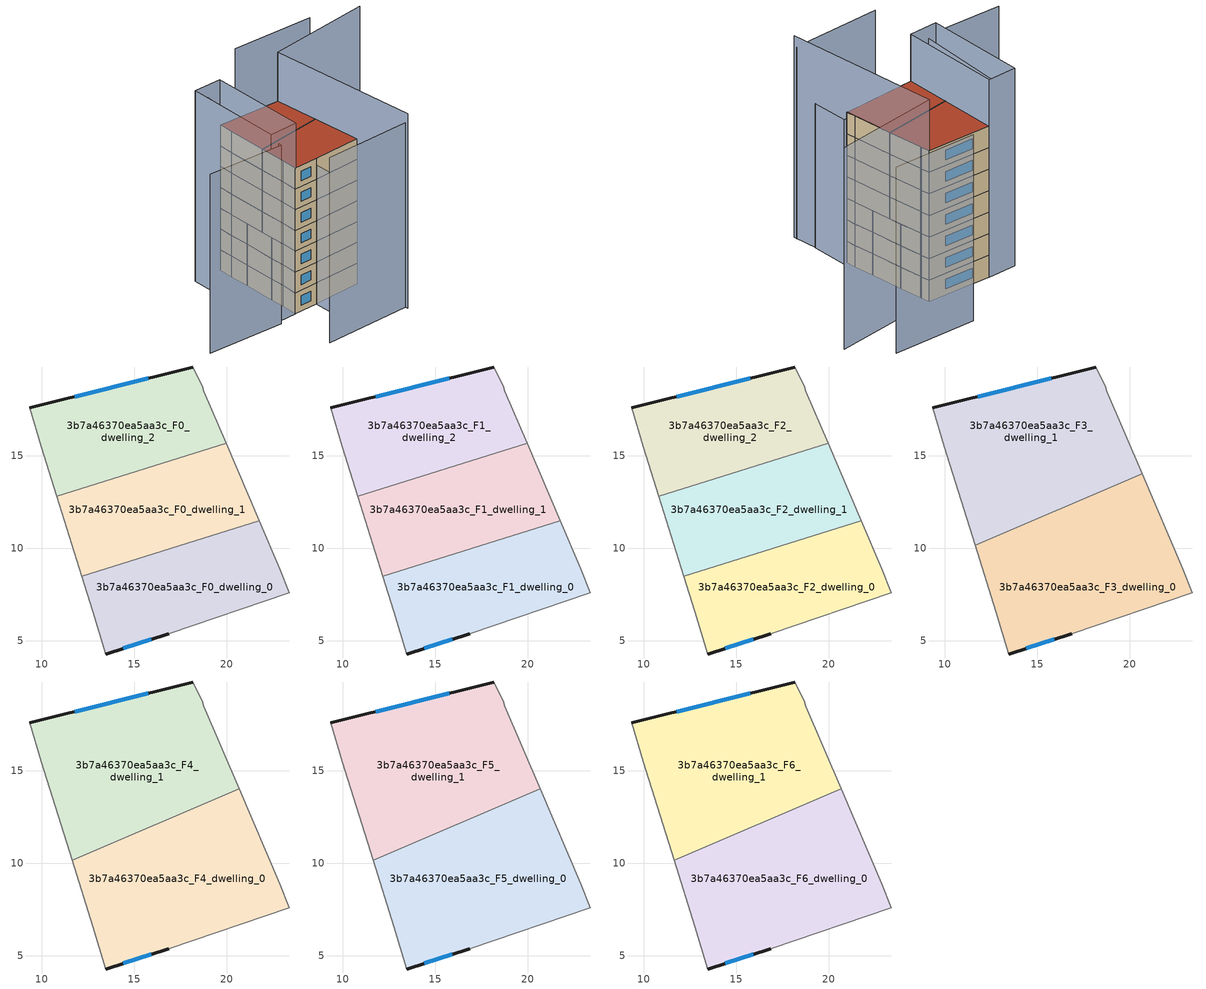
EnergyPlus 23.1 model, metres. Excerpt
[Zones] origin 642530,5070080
3b7a46370ea5aa3c_F0_dwelling_0
 floor ground (EU_floor_Construction): 21.76,11.5 22.87,8.89 23.37,7.59 16.86,5.39 13.46,4.29 12.76,6.59 12.16,8.5 z0
 wall outside (EU_wall_Construction): 13.46,4.29 16.86,5.39 z0:3
 wall adiabatic (EU_wall_Construction): 12.16,8.5 12.76,6.59 13.46,4.29 / 16.86,5.39 23.37,7.59 22.87,8.89 21.76,11.5 z0:3
 wall to 3b7a46370ea5aa3c_F0_dwelling_1 (EU_wall_Construction): 21.76,11.5 12.16,8.5 z0:3
 window (EU_Window_Construction): 14.4,4.59 15.93,5.09 z0.83:2.17
3b7a46370ea5aa3c_F0_dwelling_1
 floor ground (EU_floor_Construction): 19.97,15.67 21.76,11.5 12.16,8.5 10.81,12.81 z0
 wall to 3b7a46370ea5aa3c_F0_dwelling_2 (EU_wall_Construction): 19.97,15.67 10.81,12.81 z0:3
 wall adiabatic (EU_wall_Construction): 21.76,11.5 19.97,15.67 / 10.81,12.81 12.16,8.5 z0:3
3b7a46370ea5aa3c_F0_dwelling_2
 floor ground (EU_floor_Construction): 18.67,18.8 18.77,18.5 19.97,15.67 10.81,12.81 9.96,15.5 9.36,17.6 18.17,19.8 z0
 wall outside (EU_wall_Construction): 18.17,19.8 9.36,17.6 z0:3
 wall adiabatic (EU_wall_Construction): 9.36,17.6 9.96,15.5 10.81,12.81 / 19.97,15.67 18.77,18.5 18.67,18.8 18.17,19.8 z0:3
 window (EU_Window_Construction): 15.74,19.19 11.78,18.2 z0.83:2.17
3b7a46370ea5aa3c_F1_dwelling_0
 floor to 3b7a46370ea5aa3c_F0_dwelling_0 (EU_floor_Construction): 21.76,11.5 22.87,8.89 23.37,7.59 16.86,5.39 13.46,4.29 12.76,6.59 12.16,8.5 z3
 wall outside (EU_wall_Construction): 13.46,4.29 16.86,5.39 z3:6
 wall adiabatic (EU_wall_Construction): 12.16,8.5 12.76,6.59 13.46,4.29 / 16.86,5.39 23.37,7.59 22.87,8.89 21.76,11.5 z3:6
 wall to 3b7a46370ea5aa3c_F1_dwelling_1 (EU_wall_Construction): 21.76,11.5 12.16,8.5 z3:6
 window (EU_Window_Construction): 14.4,4.59 15.93,5.09 z3.83:5.17
3b7a46370ea5aa3c_F1_dwelling_1
 floor to 3b7a46370ea5aa3c_F0_dwelling_1 (EU_floor_Construction): 19.97,15.67 21.76,11.5 12.16,8.5 10.81,12.81 z3
 wall to 3b7a46370ea5aa3c_F1_dwelling_2 (EU_wall_Construction): 19.97,15.67 10.81,12.81 z3:6
 wall adiabatic (EU_wall_Construction): 21.76,11.5 19.97,15.67 / 10.81,12.81 12.16,8.5 z3:6
3b7a46370ea5aa3c_F1_dwelling_2
 floor to 3b7a46370ea5aa3c_F0_dwelling_2 (EU_floor_Construction): 18.67,18.8 18.77,18.5 19.97,15.67 10.81,12.81 9.96,15.5 9.36,17.6 18.17,19.8 z3
 wall outside (EU_wall_Construction): 18.17,19.8 9.36,17.6 z3:6
 wall adiabatic (EU_wall_Construction): 9.36,17.6 9.96,15.5 10.81,12.81 / 19.97,15.67 18.77,18.5 18.67,18.8 18.17,19.8 z3:6
 window (EU_Window_Construction): 15.74,19.19 11.78,18.2 z3.83:5.17
3b7a46370ea5aa3c_F2_dwelling_0
 floor to 3b7a46370ea5aa3c_F1_dwelling_0 (EU_floor_Construction): 21.76,11.5 22.87,8.89 23.37,7.59 16.86,5.39 13.46,4.29 12.76,6.59 12.16,8.5 z6
 wall outside (EU_wall_Construction): 13.46,4.29 16.86,5.39 z6:9
 wall adiabatic (EU_wall_Construction): 12.16,8.5 12.76,6.59 13.46,4.29 / 16.86,5.39 23.37,7.59 22.87,8.89 21.76,11.5 z6:9
 wall to 3b7a46370ea5aa3c_F2_dwelling_1 (EU_wall_Construction): 21.76,11.5 12.16,8.5 z6:9
 window (EU_Window_Construction): 14.4,4.59 15.93,5.09 z6.83:8.17
3b7a46370ea5aa3c_F2_dwelling_1
 floor to 3b7a46370ea5aa3c_F1_dwelling_1 (EU_floor_Construction): 19.97,15.67 21.76,11.5 12.16,8.5 10.81,12.81 z6
 wall to 3b7a46370ea5aa3c_F2_dwelling_2 (EU_wall_Construction): 19.97,15.67 10.81,12.81 z6:9
 wall adiabatic (EU_wall_Construction): 21.76,11.5 19.97,15.67 / 10.81,12.81 12.16,8.5 z6:9
3b7a46370ea5aa3c_F2_dwelling_2
 floor to 3b7a46370ea5aa3c_F1_dwelling_2 (EU_floor_Construction): 18.67,18.8 18.77,18.5 19.97,15.67 10.81,12.81 9.96,15.5 9.36,17.6 18.17,19.8 z6
 wall outside (EU_wall_Construction): 18.17,19.8 9.36,17.6 z6:9
 wall adiabatic (EU_wall_Construction): 9.36,17.6 9.96,15.5 10.81,12.81 / 19.97,15.67 18.77,18.5 18.67,18.8 18.17,19.8 z6:9
 window (EU_Window_Construction): 15.74,19.19 11.78,18.2 z6.83:8.17
3b7a46370ea5aa3c_F3_dwelling_0
 floor to 3b7a46370ea5aa3c_F2_dwelling_0 (EU_floor_Construction): 21.76,11.5 22.87,8.89 23.37,7.59 16.86,5.39 13.46,4.29 12.76,6.59 12.16,8.5 z9
 floor to 3b7a46370ea5aa3c_F2_dwelling_1 (EU_floor_Construction): 20.68,14.02 21.76,11.5 12.16,8.5 11.64,10.15 z9
 wall outside (EU_wall_Construction): 13.46,4.29 16.86,5.39 z9:12
 wall adiabatic (EU_wall_Construction): 11.64,10.15 12.76,6.59 13.46,4.29 / 16.86,5.39 23.37,7.59 22.87,8.89 20.68,14.02 z9:12
 wall to 3b7a46370ea5aa3c_F3_dwelling_1 (EU_wall_Construction): 20.68,14.02 11.64,10.15 z9:12
 window (EU_Window_Construction): 14.4,4.59 15.93,5.09 z9.83:11.17
3b7a46370ea5aa3c_F3_dwelling_1
 floor to 3b7a46370ea5aa3c_F2_dwelling_1 (EU_floor_Construction): 19.97,15.67 20.68,14.02 11.64,10.15 10.81,12.81 z9
 floor to 3b7a46370ea5aa3c_F2_dwelling_2 (EU_floor_Construction): 18.67,18.8 18.77,18.5 19.97,15.67 10.81,12.81 9.96,15.5 9.36,17.6 18.17,19.8 z9
 wall outside (EU_wall_Construction): 18.17,19.8 9.36,17.6 z9:12
 wall adiabatic (EU_wall_Construction): 9.36,17.6 9.96,15.5 11.64,10.15 / 20.68,14.02 18.77,18.5 18.67,18.8 18.17,19.8 z9:12
 window (EU_Window_Construction): 15.74,19.19 11.78,18.2 z9.83:11.17
3b7a46370ea5aa3c_F4_dwelling_0
 floor to 3b7a46370ea5aa3c_F3_dwelling_0 (EU_floor_Construction): 20.68,14.02 22.87,8.89 23.37,7.59 16.86,5.39 13.46,4.29 12.76,6.59 11.64,10.15 z12
 wall outside (EU_wall_Construction): 13.46,4.29 16.86,5.39 z12:15
 wall adiabatic (EU_wall_Construction): 11.64,10.15 12.76,6.59 13.46,4.29 / 16.86,5.39 23.37,7.59 22.87,8.89 20.68,14.02 z12:15
 wall to 3b7a46370ea5aa3c_F4_dwelling_1 (EU_wall_Construction): 20.68,14.02 11.64,10.15 z12:15
 window (EU_Window_Construction): 14.4,4.59 15.93,5.09 z12.83:14.17
3b7a46370ea5aa3c_F4_dwelling_1
 floor to 3b7a46370ea5aa3c_F3_dwelling_1 (EU_floor_Construction): 18.67,18.8 18.77,18.5 20.68,14.02 11.64,10.15 9.96,15.5 9.36,17.6 18.17,19.8 z12
 wall outside (EU_wall_Construction): 18.17,19.8 9.36,17.6 z12:15
 wall adiabatic (EU_wall_Construction): 9.36,17.6 9.96,15.5 11.64,10.15 / 20.68,14.02 18.77,18.5 18.67,18.8 18.17,19.8 z12:15
 window (EU_Window_Construction): 15.74,19.19 11.78,18.2 z12.83:14.17
3b7a46370ea5aa3c_F5_dwelling_0
 floor to 3b7a46370ea5aa3c_F4_dwelling_0 (EU_floor_Construction): 20.68,14.02 22.87,8.89 23.37,7.59 16.86,5.39 13.46,4.29 12.76,6.59 11.64,10.15 z15
 wall outside (EU_wall_Construction): 13.46,4.29 16.86,5.39 z15:18
 wall adiabatic (EU_wall_Construction): 11.64,10.15 12.76,6.59 13.46,4.29 / 16.86,5.39 23.37,7.59 22.87,8.89 20.68,14.02 z15:18
 wall to 3b7a46370ea5aa3c_F5_dwelling_1 (EU_wall_Construction): 20.68,14.02 11.64,10.15 z15:18
 window (EU_Window_Construction): 14.4,4.59 15.93,5.09 z15.83:17.17
3b7a46370ea5aa3c_F5_dwelling_1
 floor to 3b7a46370ea5aa3c_F4_dwelling_1 (EU_floor_Construction): 18.67,18.8 18.77,18.5 20.68,14.02 11.64,10.15 9.96,15.5 9.36,17.6 18.17,19.8 z15
 wall outside (EU_wall_Construction): 18.17,19.8 9.36,17.6 z15:18
 wall adiabatic (EU_wall_Construction): 9.36,17.6 9.96,15.5 11.64,10.15 / 20.68,14.02 18.77,18.5 18.67,18.8 18.17,19.8 z15:18
 window (EU_Window_Construction): 15.74,19.19 11.78,18.2 z15.83:17.17
3b7a46370ea5aa3c_F6_dwelling_0
 floor to 3b7a46370ea5aa3c_F5_dwelling_0 (EU_floor_Construction): 20.68,14.02 22.87,8.89 23.37,7.59 16.86,5.39 13.46,4.29 12.76,6.59 11.64,10.15 z18
 wall outside (EU_wall_Construction): 13.46,4.29 16.86,5.39 z18:21
 wall adiabatic (EU_wall_Construction): 11.64,10.15 12.76,6.59 13.46,4.29 / 16.86,5.39 23.37,7.59 22.87,8.89 20.68,14.02 z18:21
 wall to 3b7a46370ea5aa3c_F6_dwelling_1 (EU_wall_Construction): 20.68,14.02 11.64,10.15 z18:21
 window (EU_Window_Construction): 14.4,4.59 15.93,5.09 z18.83:20.17
 roof outside (EU_roof_Construction): 23.37,7.59 22.87,8.89 20.68,14.02 11.64,10.15 12.76,6.59 13.46,4.29 16.86,5.39 z21
3b7a46370ea5aa3c_F6_dwelling_1
 floor to 3b7a46370ea5aa3c_F5_dwelling_1 (EU_floor_Construction): 18.67,18.8 18.77,18.5 20.68,14.02 11.64,10.15 9.96,15.5 9.36,17.6 18.17,19.8 z18
 wall outside (EU_wall_Construction): 18.17,19.8 9.36,17.6 z18:21
 wall adiabatic (EU_wall_Construction): 9.36,17.6 9.96,15.5 11.64,10.15 / 20.68,14.02 18.77,18.5 18.67,18.8 18.17,19.8 z18:21
 window (EU_Window_Construction): 15.74,19.19 11.78,18.2 z18.83:20.17
 roof outside (EU_roof_Construction): 20.68,14.02 18.77,18.5 18.67,18.8 18.17,19.8 9.36,17.6 9.96,15.5 11.64,10.15 z21
shading: 14.44,-3.75 26.46,0 z0:26.7; 25.37,2.88 18.36,0.58 / 18.36,0.58 16.77,5.42 / 16.77,5.42 23.78,7.72 / 23.78,7.72 25.37,2.88 z0:20.1; 26.6,-0.33 18.17,19.8 / 18.17,19.8 31.96,25.58 z0:28.1; 26.68,28.9 15.24,26 z0:25.9; 7.35,17.12 10.91,2.88 / 10.91,2.88 0.01,0.15 z0:25.8; 9.33,17.71 13.47,4.28 / 13.47,4.28 9.61,3.09 / 9.61,3.09 5.47,16.52 / 5.47,16.52 9.33,17.71 z0:27.5
[Building]
EU S2 Campaign: North Axis=0; Terrain=City; Solar Distribution=FullExterior
[Site:Location]
Lyon-Bron: Latitude=45.75; Longitude=5; Time Zone=1; Elevation=198
[SizingPeriod:WeatherFileDays]
AnnualSizingPeriod: Begin Month=1; Begin Day of Month=1; End Month=12; End Day of Month=31; Day of Week for Start Day=Monday; Use Weather File Daylight Saving Period=No; Use Weather File Rain and Snow Indicators=No
[MATERIAL]
EU_InternalMass_Material: Roughness=MediumRough; Thickness=0.1; Conductivity=1; Density=1800; Specific Heat=900; Thermal Absorptance=0.9; Solar Absorptance=0.7; Visible Absorptance=0.7
[MATERIAL:NOMASS] Roughness=MediumRough; Thermal Absorptance=0.9; Solar Absorptance=0.7; Visible Absorptance=0.7
Name | Thermal Resistance
EU_wall_NoMass | 0.87146
EU_roof_NoMass | 0.842276
EU_floor_NoMass | 0.496999
[WINDOWMATERIAL:SIMPLEGLAZINGSYSTEM]
EU_Window_SimpleGlazing: UFactor=2.2525; Solar Heat Gain Coefficient=0.76; Visible Transmittance=0.76
[CONSTRUCTION]
EU_wall_Construction: EU_wall_NoMass
EU_roof_Construction: EU_roof_NoMass
EU_floor_Construction: EU_floor_NoMass
EU_Window_Construction: EU_Window_SimpleGlazing
EU_InternalMass_Construction: EU_InternalMass_Material
[ZONE] Type=1; Multiplier=1; Ceiling Height=autocalculate; Floor Area=autocalculate; Part of Total Floor Area=Yes
Name | Volume
3b7a46370ea5aa3c_F0_dwelling_0; 3b7a46370ea5aa3c_F1_dwelling_0; 3b7a46370ea5aa3c_F2_dwelling_0 | 133.129
3b7a46370ea5aa3c_F3_dwelling_0; 3b7a46370ea5aa3c_F4_dwelling_0; 3b7a46370ea5aa3c_F5_dwelling_0; 3b7a46370ea5aa3c_F6_dwelling_0 | 199.702
3b7a46370ea5aa3c_F0_dwelling_1; 3b7a46370ea5aa3c_F1_dwelling_1; 3b7a46370ea5aa3c_F2_dwelling_1 | 133.149
3b7a46370ea5aa3c_F3_dwelling_1; 3b7a46370ea5aa3c_F4_dwelling_1; 3b7a46370ea5aa3c_F5_dwelling_1; 3b7a46370ea5aa3c_F6_dwelling_1 | 199.705
3b7a46370ea5aa3c_F0_dwelling_2; 3b7a46370ea5aa3c_F1_dwelling_2; 3b7a46370ea5aa3c_F2_dwelling_2 | 133.118
[INTERNALMASS] Construction=EU_InternalMass_Construction
Name | Zone or ZoneList | Surface Area
3b7a46370ea5aa3c_F0_dwelling_0_EU_InternalMass | 3b7a46370ea5aa3c_F0_dwelling_0 | 44.3767
3b7a46370ea5aa3c_F0_dwelling_1_EU_InternalMass | 3b7a46370ea5aa3c_F0_dwelling_1 | 44.383
3b7a46370ea5aa3c_F0_dwelling_2_EU_InternalMass | 3b7a46370ea5aa3c_F0_dwelling_2 | 44.3728
3b7a46370ea5aa3c_F1_dwelling_0_EU_InternalMass | 3b7a46370ea5aa3c_F1_dwelling_0 | 44.3767
3b7a46370ea5aa3c_F1_dwelling_1_EU_InternalMass | 3b7a46370ea5aa3c_F1_dwelling_1 | 44.383
3b7a46370ea5aa3c_F1_dwelling_2_EU_InternalMass | 3b7a46370ea5aa3c_F1_dwelling_2 | 44.3728
3b7a46370ea5aa3c_F2_dwelling_0_EU_InternalMass | 3b7a46370ea5aa3c_F2_dwelling_0 | 44.3767
3b7a46370ea5aa3c_F2_dwelling_1_EU_InternalMass | 3b7a46370ea5aa3c_F2_dwelling_1 | 44.383
3b7a46370ea5aa3c_F2_dwelling_2_EU_InternalMass | 3b7a46370ea5aa3c_F2_dwelling_2 | 44.3728
3b7a46370ea5aa3c_F3_dwelling_0_EU_InternalMass | 3b7a46370ea5aa3c_F3_dwelling_0 | 66.568
3b7a46370ea5aa3c_F3_dwelling_1_EU_InternalMass | 3b7a46370ea5aa3c_F3_dwelling_1 | 66.5681
3b7a46370ea5aa3c_F4_dwelling_0_EU_InternalMass | 3b7a46370ea5aa3c_F4_dwelling_0 | 66.568
3b7a46370ea5aa3c_F4_dwelling_1_EU_InternalMass | 3b7a46370ea5aa3c_F4_dwelling_1 | 66.5681
3b7a46370ea5aa3c_F5_dwelling_0_EU_InternalMass | 3b7a46370ea5aa3c_F5_dwelling_0 | 66.568
3b7a46370ea5aa3c_F5_dwelling_1_EU_InternalMass | 3b7a46370ea5aa3c_F5_dwelling_1 | 66.5681
3b7a46370ea5aa3c_F6_dwelling_0_EU_InternalMass | 3b7a46370ea5aa3c_F6_dwelling_0 | 66.568
3b7a46370ea5aa3c_F6_dwelling_1_EU_InternalMass | 3b7a46370ea5aa3c_F6_dwelling_1 | 66.5681
[OTHEREQUIPMENT] Fuel Type=Electricity; Design Level Calculation Method=Watts/Area; Power per Zone Floor Area=1; Fraction Latent=0; Fraction Radiant=0; Fraction Lost=0; Carbon Dioxide Generation Rate=0; EndUse Subcategory=EU_Step8_InternalGains
Name | Zone or ZoneList or Space or SpaceList | Schedule
EU_Step8_InternalGain_3b7a46370ea5aa3c_F0_dwelling_0_f000 | 3b7a46370ea5aa3c_F0_dwelling_0 | EU_Step8_GainSchedule_3b7a46370ea5aa3c_F0_dwelling_0_f000
EU_Step8_InternalGain_3b7a46370ea5aa3c_F0_dwelling_1_f000 | 3b7a46370ea5aa3c_F0_dwelling_1 | EU_Step8_GainSchedule_3b7a46370ea5aa3c_F0_dwelling_1_f000
EU_Step8_InternalGain_3b7a46370ea5aa3c_F0_dwelling_2_f000 | 3b7a46370ea5aa3c_F0_dwelling_2 | EU_Step8_GainSchedule_3b7a46370ea5aa3c_F0_dwelling_2_f000
EU_Step8_InternalGain_3b7a46370ea5aa3c_F1_dwelling_0_f000 | 3b7a46370ea5aa3c_F1_dwelling_0 | EU_Step8_GainSchedule_3b7a46370ea5aa3c_F1_dwelling_0_f000
EU_Step8_InternalGain_3b7a46370ea5aa3c_F1_dwelling_1_f000 | 3b7a46370ea5aa3c_F1_dwelling_1 | EU_Step8_GainSchedule_3b7a46370ea5aa3c_F1_dwelling_1_f000
EU_Step8_InternalGain_3b7a46370ea5aa3c_F1_dwelling_2_f000 | 3b7a46370ea5aa3c_F1_dwelling_2 | EU_Step8_GainSchedule_3b7a46370ea5aa3c_F1_dwelling_2_f000
EU_Step8_InternalGain_3b7a46370ea5aa3c_F2_dwelling_0_f000 | 3b7a46370ea5aa3c_F2_dwelling_0 | EU_Step8_GainSchedule_3b7a46370ea5aa3c_F2_dwelling_0_f000
EU_Step8_InternalGain_3b7a46370ea5aa3c_F2_dwelling_1_f000 | 3b7a46370ea5aa3c_F2_dwelling_1 | EU_Step8_GainSchedule_3b7a46370ea5aa3c_F2_dwelling_1_f000
EU_Step8_InternalGain_3b7a46370ea5aa3c_F2_dwelling_2_f000 | 3b7a46370ea5aa3c_F2_dwelling_2 | EU_Step8_GainSchedule_3b7a46370ea5aa3c_F2_dwelling_2_f000
EU_Step8_InternalGain_3b7a46370ea5aa3c_F3_dwelling_0_f000 | 3b7a46370ea5aa3c_F3_dwelling_0 | EU_Step8_GainSchedule_3b7a46370ea5aa3c_F3_dwelling_0_f000
EU_Step8_InternalGain_3b7a46370ea5aa3c_F3_dwelling_1_f000 | 3b7a46370ea5aa3c_F3_dwelling_1 | EU_Step8_GainSchedule_3b7a46370ea5aa3c_F3_dwelling_1_f000
EU_Step8_InternalGain_3b7a46370ea5aa3c_F4_dwelling_0_f000 | 3b7a46370ea5aa3c_F4_dwelling_0 | EU_Step8_GainSchedule_3b7a46370ea5aa3c_F4_dwelling_0_f000
EU_Step8_InternalGain_3b7a46370ea5aa3c_F4_dwelling_1_f000 | 3b7a46370ea5aa3c_F4_dwelling_1 | EU_Step8_GainSchedule_3b7a46370ea5aa3c_F4_dwelling_1_f000
EU_Step8_InternalGain_3b7a46370ea5aa3c_F5_dwelling_0_f000 | 3b7a46370ea5aa3c_F5_dwelling_0 | EU_Step8_GainSchedule_3b7a46370ea5aa3c_F5_dwelling_0_f000
EU_Step8_InternalGain_3b7a46370ea5aa3c_F5_dwelling_1_f000 | 3b7a46370ea5aa3c_F5_dwelling_1 | EU_Step8_GainSchedule_3b7a46370ea5aa3c_F5_dwelling_1_f000
EU_Step8_InternalGain_3b7a46370ea5aa3c_F6_dwelling_0_f000 | 3b7a46370ea5aa3c_F6_dwelling_0 | EU_Step8_GainSchedule_3b7a46370ea5aa3c_F6_dwelling_0_f000
EU_Step8_InternalGain_3b7a46370ea5aa3c_F6_dwelling_1_f000 | 3b7a46370ea5aa3c_F6_dwelling_1 | EU_Step8_GainSchedule_3b7a46370ea5aa3c_F6_dwelling_1_f000
[ZONEVENTILATION:DESIGNFLOWRATE] Schedule=EU_AlwaysOn; Design Flow Rate Calculation Method=AirChanges/Hour; Air Changes per Hour=0.425; Ventilation Type=Natural; Fan Pressure Rise=0; Fan Total Efficiency=1; Constant Term Coefficient=1; Temperature Term Coefficient=0; Velocity Term Coefficient=0; Velocity Squared Term Coefficient=0; Minimum Indoor Temperature=-100; Maximum Indoor Temperature=100; Delta Temperature=-100; Minimum Outdoor Temperature=-100; Maximum Outdoor Temperature=100; Maximum Wind Speed=40
Name | Zone or ZoneList or Space or SpaceList
EU_ConstantAir_3b7a46370ea5aa3c_F0_dwelling_0 | 3b7a46370ea5aa3c_F0_dwelling_0
EU_ConstantAir_3b7a46370ea5aa3c_F0_dwelling_1 | 3b7a46370ea5aa3c_F0_dwelling_1
EU_ConstantAir_3b7a46370ea5aa3c_F0_dwelling_2 | 3b7a46370ea5aa3c_F0_dwelling_2
EU_ConstantAir_3b7a46370ea5aa3c_F1_dwelling_0 | 3b7a46370ea5aa3c_F1_dwelling_0
EU_ConstantAir_3b7a46370ea5aa3c_F1_dwelling_1 | 3b7a46370ea5aa3c_F1_dwelling_1
EU_ConstantAir_3b7a46370ea5aa3c_F1_dwelling_2 | 3b7a46370ea5aa3c_F1_dwelling_2
EU_ConstantAir_3b7a46370ea5aa3c_F2_dwelling_0 | 3b7a46370ea5aa3c_F2_dwelling_0
EU_ConstantAir_3b7a46370ea5aa3c_F2_dwelling_1 | 3b7a46370ea5aa3c_F2_dwelling_1
EU_ConstantAir_3b7a46370ea5aa3c_F2_dwelling_2 | 3b7a46370ea5aa3c_F2_dwelling_2
EU_ConstantAir_3b7a46370ea5aa3c_F3_dwelling_0 | 3b7a46370ea5aa3c_F3_dwelling_0
EU_ConstantAir_3b7a46370ea5aa3c_F3_dwelling_1 | 3b7a46370ea5aa3c_F3_dwelling_1
EU_ConstantAir_3b7a46370ea5aa3c_F4_dwelling_0 | 3b7a46370ea5aa3c_F4_dwelling_0
EU_ConstantAir_3b7a46370ea5aa3c_F4_dwelling_1 | 3b7a46370ea5aa3c_F4_dwelling_1
EU_ConstantAir_3b7a46370ea5aa3c_F5_dwelling_0 | 3b7a46370ea5aa3c_F5_dwelling_0
EU_ConstantAir_3b7a46370ea5aa3c_F5_dwelling_1 | 3b7a46370ea5aa3c_F5_dwelling_1
EU_ConstantAir_3b7a46370ea5aa3c_F6_dwelling_0 | 3b7a46370ea5aa3c_F6_dwelling_0
EU_ConstantAir_3b7a46370ea5aa3c_F6_dwelling_1 | 3b7a46370ea5aa3c_F6_dwelling_1
[HVACTEMPLATE:THERMOSTAT] Constant Heating Setpoint=20; Constant Cooling Setpoint=50
EU_HeatOnly_3b7a46370ea5aa3c_F0_dwelling_0; EU_HeatOnly_3b7a46370ea5aa3c_F0_dwelling_1; EU_HeatOnly_3b7a46370ea5aa3c_F0_dwelling_2; EU_HeatOnly_3b7a46370ea5aa3c_F1_dwelling_0; EU_HeatOnly_3b7a46370ea5aa3c_F1_dwelling_1; EU_HeatOnly_3b7a46370ea5aa3c_F1_dwelling_2; EU_HeatOnly_3b7a46370ea5aa3c_F2_dwelling_0; EU_HeatOnly_3b7a46370ea5aa3c_F2_dwelling_1; EU_HeatOnly_3b7a46370ea5aa3c_F2_dwelling_2; EU_HeatOnly_3b7a46370ea5aa3c_F3_dwelling_0; EU_HeatOnly_3b7a46370ea5aa3c_F3_dwelling_1; EU_HeatOnly_3b7a46370ea5aa3c_F4_dwelling_0; EU_HeatOnly_3b7a46370ea5aa3c_F4_dwelling_1; EU_HeatOnly_3b7a46370ea5aa3c_F5_dwelling_0; EU_HeatOnly_3b7a46370ea5aa3c_F5_dwelling_1; EU_HeatOnly_3b7a46370ea5aa3c_F6_dwelling_0; EU_HeatOnly_3b7a46370ea5aa3c_F6_dwelling_1
[HVACTEMPLATE:ZONE:IDEALLOADSAIRSYSTEM] System Availability Schedule=EU_AlwaysOn; Maximum Heating Supply Air Temperature=50; Minimum Cooling Supply Air Temperature=13; Maximum Heating Supply Air Humidity Ratio=0.0156; Minimum Cooling Supply Air Humidity Ratio=0.0077; Heating Limit=NoLimit; Cooling Limit=NoLimit; Heating Availability Schedule=EU_AlwaysOn; Cooling Availability Schedule=EU_CoolingOff; Dehumidification Control Type=ConstantSensibleHeatRatio; Cooling Sensible Heat Ratio=0.7; Dehumidification Setpoint=60; Humidification Control Type=None; Humidification Setpoint=30; Outdoor Air Method=None; Outdoor Air Flow Rate per Person=0.00944; Outdoor Air Flow Rate per Zone Floor Area=0; Outdoor Air Flow Rate per Zone=0; Demand Controlled Ventilation Type=None; Outdoor Air Economizer Type=NoEconomizer; Heat Recovery Type=None; Sensible Heat Recovery Effectiveness=0.7; Latent Heat Recovery Effectiveness=0.65
Name | Template Thermostat
3b7a46370ea5aa3c_F0_dwelling_0 | EU_HeatOnly_3b7a46370ea5aa3c_F0_dwelling_0
3b7a46370ea5aa3c_F0_dwelling_1 | EU_HeatOnly_3b7a46370ea5aa3c_F0_dwelling_1
3b7a46370ea5aa3c_F0_dwelling_2 | EU_HeatOnly_3b7a46370ea5aa3c_F0_dwelling_2
3b7a46370ea5aa3c_F1_dwelling_0 | EU_HeatOnly_3b7a46370ea5aa3c_F1_dwelling_0
3b7a46370ea5aa3c_F1_dwelling_1 | EU_HeatOnly_3b7a46370ea5aa3c_F1_dwelling_1
3b7a46370ea5aa3c_F1_dwelling_2 | EU_HeatOnly_3b7a46370ea5aa3c_F1_dwelling_2
3b7a46370ea5aa3c_F2_dwelling_0 | EU_HeatOnly_3b7a46370ea5aa3c_F2_dwelling_0
3b7a46370ea5aa3c_F2_dwelling_1 | EU_HeatOnly_3b7a46370ea5aa3c_F2_dwelling_1
3b7a46370ea5aa3c_F2_dwelling_2 | EU_HeatOnly_3b7a46370ea5aa3c_F2_dwelling_2
3b7a46370ea5aa3c_F3_dwelling_0 | EU_HeatOnly_3b7a46370ea5aa3c_F3_dwelling_0
3b7a46370ea5aa3c_F3_dwelling_1 | EU_HeatOnly_3b7a46370ea5aa3c_F3_dwelling_1
3b7a46370ea5aa3c_F4_dwelling_0 | EU_HeatOnly_3b7a46370ea5aa3c_F4_dwelling_0
3b7a46370ea5aa3c_F4_dwelling_1 | EU_HeatOnly_3b7a46370ea5aa3c_F4_dwelling_1
3b7a46370ea5aa3c_F5_dwelling_0 | EU_HeatOnly_3b7a46370ea5aa3c_F5_dwelling_0
3b7a46370ea5aa3c_F5_dwelling_1 | EU_HeatOnly_3b7a46370ea5aa3c_F5_dwelling_1
3b7a46370ea5aa3c_F6_dwelling_0 | EU_HeatOnly_3b7a46370ea5aa3c_F6_dwelling_0
3b7a46370ea5aa3c_F6_dwelling_1 | EU_HeatOnly_3b7a46370ea5aa3c_F6_dwelling_1
[SIZING:ZONE] Zone Cooling Design Supply Air Temperature Input Method=SupplyAirTemperature; Zone Cooling Design Supply Air Temperature=13; Zone Heating Design Supply Air Temperature Input Method=SupplyAirTemperature; Zone Heating Design Supply Air Temperature=50; Zone Cooling Design Supply Air Humidity Ratio=0.008; Zone Heating Design Supply Air Humidity Ratio=0.008; Cooling Design Air Flow Method=DesignDay; Cooling Design Air Flow Rate=0; Cooling Minimum Air Flow per Zone Floor Area=0.000762; Cooling Minimum Air Flow=0; Cooling Minimum Air Flow Fraction=0.2; Heating Design Air Flow Method=DesignDay; Heating Design Air Flow Rate=0; Heating Maximum Air Flow per Zone Floor Area=0.002032; Heating Maximum Air Flow=0.141576; Heating Maximum Air Flow Fraction=0.3; Account for Dedicated Outdoor Air System=No; Dedicated Outdoor Air System Control Strategy=NeutralSupplyAir; Dedicated Outdoor Air Low Setpoint Temperature for Design=autosize; Dedicated Outdoor Air High Setpoint Temperature for Design=autosize; Zone Load Sizing Method=Sensible Load Only No Latent Load; Zone Latent Cooling Design Supply Air Humidity Ratio Input Method=HumidityRatioDifference; Zone Cooling Design Supply Air Humidity Ratio Difference=0.005; Zone Latent Heating Design Supply Air Humidity Ratio Input Method=HumidityRatioDifference; Zone Humidification Design Supply Air Humidity Ratio Difference=0.005
3b7a46370ea5aa3c_F0_dwelling_0; 3b7a46370ea5aa3c_F0_dwelling_1; 3b7a46370ea5aa3c_F0_dwelling_2; 3b7a46370ea5aa3c_F1_dwelling_0; 3b7a46370ea5aa3c_F1_dwelling_1; 3b7a46370ea5aa3c_F1_dwelling_2; 3b7a46370ea5aa3c_F2_dwelling_0; 3b7a46370ea5aa3c_F2_dwelling_1; 3b7a46370ea5aa3c_F2_dwelling_2; 3b7a46370ea5aa3c_F3_dwelling_0; 3b7a46370ea5aa3c_F3_dwelling_1; 3b7a46370ea5aa3c_F4_dwelling_0; 3b7a46370ea5aa3c_F4_dwelling_1; 3b7a46370ea5aa3c_F5_dwelling_0; 3b7a46370ea5aa3c_F5_dwelling_1; 3b7a46370ea5aa3c_F6_dwelling_0; 3b7a46370ea5aa3c_F6_dwelling_1
[SCHEDULE:CONSTANT]
Name | Hourly Value
EU_AlwaysOn | 1
EU_CoolingOff | 0
[SCHEDULE:FILE] Column Number=1; Rows to Skip at Top=0; Number of Hours of Data=8760; Column Separator=Comma; Interpolate to Timestep=No; Minutes per Item=60; Adjust Schedule for Daylight Savings=Yes
Name | File
EU_Step8_GainSchedule_3b7a46370ea5aa3c_F0_dwelling_0_f000 | ../../schedules/3b7a46370ea5aa3c/3b7a46370ea5aa3c_F0_dwelling_0_f000_gain.csv
EU_Step8_GainSchedule_3b7a46370ea5aa3c_F0_dwelling_1_f000 | ../../schedules/3b7a46370ea5aa3c/3b7a46370ea5aa3c_F0_dwelling_1_f000_gain.csv
EU_Step8_GainSchedule_3b7a46370ea5aa3c_F0_dwelling_2_f000 | ../../schedules/3b7a46370ea5aa3c/3b7a46370ea5aa3c_F0_dwelling_2_f000_gain.csv
EU_Step8_GainSchedule_3b7a46370ea5aa3c_F1_dwelling_0_f000 | ../../schedules/3b7a46370ea5aa3c/3b7a46370ea5aa3c_F1_dwelling_0_f000_gain.csv
EU_Step8_GainSchedule_3b7a46370ea5aa3c_F1_dwelling_1_f000 | ../../schedules/3b7a46370ea5aa3c/3b7a46370ea5aa3c_F1_dwelling_1_f000_gain.csv
EU_Step8_GainSchedule_3b7a46370ea5aa3c_F1_dwelling_2_f000 | ../../schedules/3b7a46370ea5aa3c/3b7a46370ea5aa3c_F1_dwelling_2_f000_gain.csv
EU_Step8_GainSchedule_3b7a46370ea5aa3c_F2_dwelling_0_f000 | ../../schedules/3b7a46370ea5aa3c/3b7a46370ea5aa3c_F2_dwelling_0_f000_gain.csv
EU_Step8_GainSchedule_3b7a46370ea5aa3c_F2_dwelling_1_f000 | ../../schedules/3b7a46370ea5aa3c/3b7a46370ea5aa3c_F2_dwelling_1_f000_gain.csv
EU_Step8_GainSchedule_3b7a46370ea5aa3c_F2_dwelling_2_f000 | ../../schedules/3b7a46370ea5aa3c/3b7a46370ea5aa3c_F2_dwelling_2_f000_gain.csv
EU_Step8_GainSchedule_3b7a46370ea5aa3c_F3_dwelling_0_f000 | ../../schedules/3b7a46370ea5aa3c/3b7a46370ea5aa3c_F3_dwelling_0_f000_gain.csv
EU_Step8_GainSchedule_3b7a46370ea5aa3c_F3_dwelling_1_f000 | ../../schedules/3b7a46370ea5aa3c/3b7a46370ea5aa3c_F3_dwelling_1_f000_gain.csv
EU_Step8_GainSchedule_3b7a46370ea5aa3c_F4_dwelling_0_f000 | ../../schedules/3b7a46370ea5aa3c/3b7a46370ea5aa3c_F4_dwelling_0_f000_gain.csv
EU_Step8_GainSchedule_3b7a46370ea5aa3c_F4_dwelling_1_f000 | ../../schedules/3b7a46370ea5aa3c/3b7a46370ea5aa3c_F4_dwelling_1_f000_gain.csv
EU_Step8_GainSchedule_3b7a46370ea5aa3c_F5_dwelling_0_f000 | ../../schedules/3b7a46370ea5aa3c/3b7a46370ea5aa3c_F5_dwelling_0_f000_gain.csv
EU_Step8_GainSchedule_3b7a46370ea5aa3c_F5_dwelling_1_f000 | ../../schedules/3b7a46370ea5aa3c/3b7a46370ea5aa3c_F5_dwelling_1_f000_gain.csv
EU_Step8_GainSchedule_3b7a46370ea5aa3c_F6_dwelling_0_f000 | ../../schedules/3b7a46370ea5aa3c/3b7a46370ea5aa3c_F6_dwelling_0_f000_gain.csv
EU_Step8_GainSchedule_3b7a46370ea5aa3c_F6_dwelling_1_f000 | ../../schedules/3b7a46370ea5aa3c/3b7a46370ea5aa3c_F6_dwelling_1_f000_gain.csv
